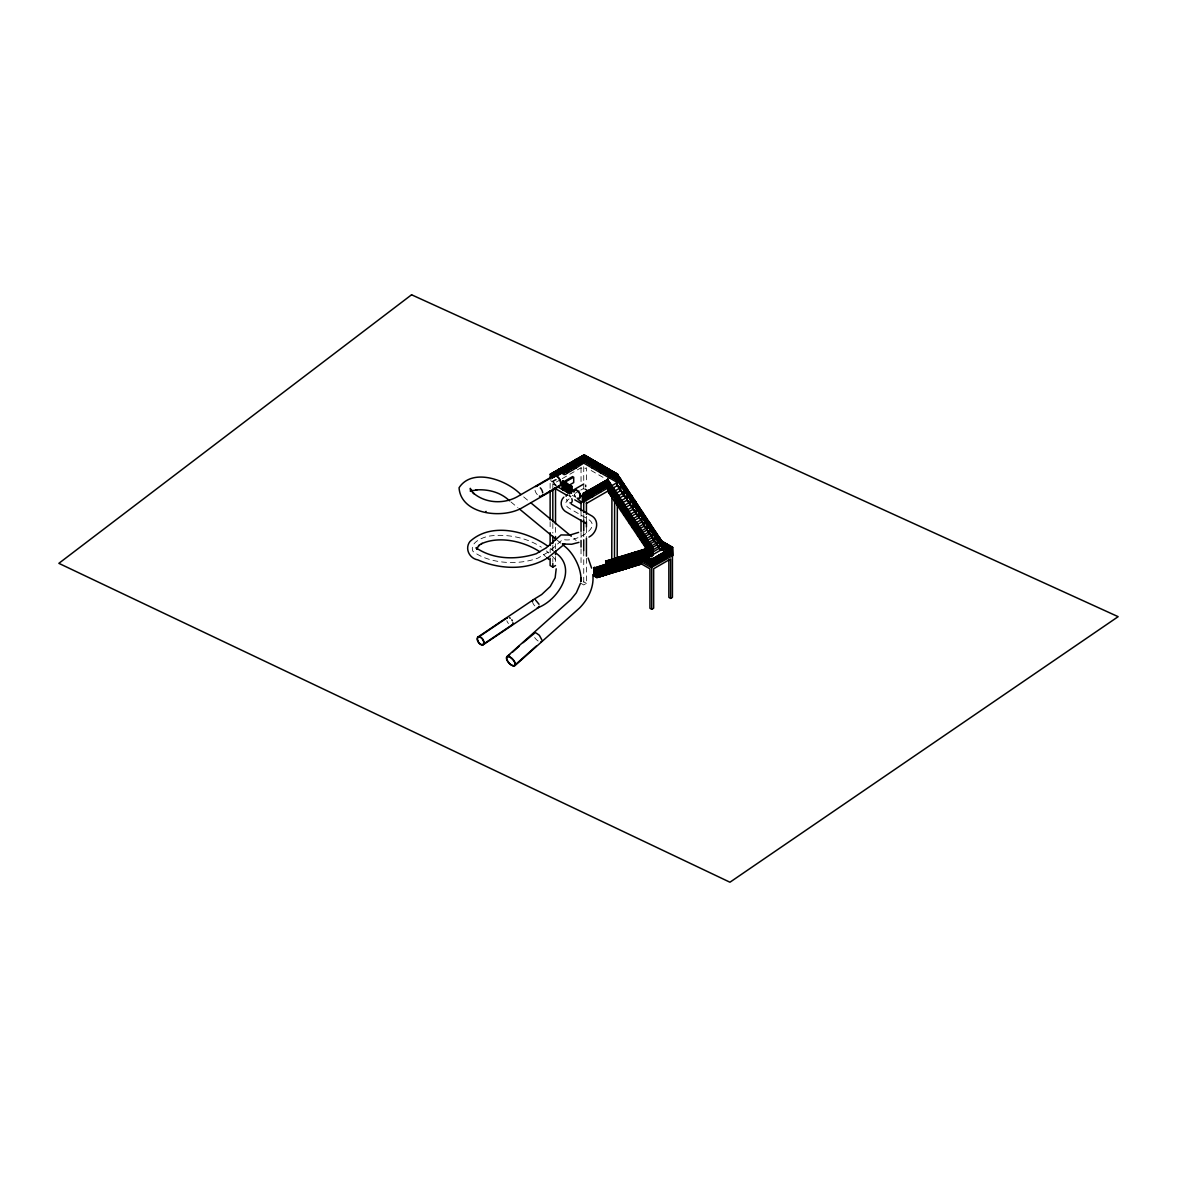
<?xml version="1.0" encoding="UTF-8"?>
<svg xmlns="http://www.w3.org/2000/svg" width="1177" height="1177" viewBox="0 0 1177 1177"><rect width="100%" height="100%" fill="white"/><g stroke="black" fill="none" stroke-linecap="round" stroke-linejoin="round"><path stroke-width="0.75" stroke-dasharray="5 3.75" d="M555.662 479.304L550.586 482.246L555.647 485.689M556.765 479.569L550.91 482.953L550.91 477.641M560.664 479.539L552.822 484.056L552.822 487.69M562.223 478.627L581.041 467.769L583.733 469.329L586.426 467.769L586.426 482.305M579.334 490.897L572.007 495.134L575.891 497.371M580.805 490.059L583.733 488.367M581.041 583.395L583.733 584.94L586.426 583.395L586.426 557.957M591.134 470.491L603.669 477.73M583.733 581.835L586.426 583.395M523.662 496.9L527.855 500.372M510.921 501.961L517.909 507.728M557.03 540.052L564.018 545.819M550.63 548.438L555.47 552.749M546.393 550.939L548.717 553.013M543.362 554.514L545.598 556.5M574.096 538.61L576.2 540.596M552.219 556.118L557.236 561.62M586.426 516.173L586.426 521.617M586.426 527.723L586.426 536.8M583.733 466.71L583.733 490.176M583.733 514.54L583.733 520.19M583.733 531.71L583.733 538.919M583.733 550.954L583.733 584.94M581.041 467.769L581.041 482.305M581.041 511.377L581.041 518.645M581.041 532.519L581.041 538.625M581.041 548.865L581.041 563.4M555.529 527.399L555.529 534.667M555.529 543.745L555.529 549.203M555.529 556.456L555.529 563.724M552.822 523.5L552.822 533.107M552.822 545.304L552.822 552.572M552.822 558.545L552.822 562.179M550.13 483.335L550.13 488.808M550.13 521.691L550.13 529.003M550.13 549.1L550.13 552.763M556.177 485.527A6.047 3.487 60 0 1 552.454 479.186M556.206 485.174A5.576 3.222 60 0 1 552.778 479.319M538.169 641.009A5.65 2.56 48.3 0 1 534.284 636.904M537.345 494.62A5.576 3.222 60 0 1 534.917 489.632M569.124 498.945A11.402 6.576 0 0 0 568.829 508.067L588.206 519.248A13.83 7.989 0 0 1 592.208 525.545A17.449 7.842 -22.3 0 1 580.57 536.609A17.449 7.842 -22.3 0 1 562.841 539.346L549.07 551.601L537.963 558.075A48.522 28.013 0 0 1 473.007 551.41A35.354 14.904 1.1 0 1 488.028 536.271A53.142 34.56 8.5 0 1 541.361 547.202M575.524 496.65A4.679 2.707 60 0 1 574.317 494.546M574.994 495.561A4.384 2.531 60 0 1 574.494 494.531M534.814 605.89A4.679 2.192 52 0 1 532.828 602.933M567.579 501.137A4.384 2.531 60 0 1 566.446 499.18M508.493 623.501A4.34 2.486 56 0 1 507.228 621.662A4.237 2.428 56 0 1 506.831 620.676"/><path stroke-width="1.5" d="M611.51 493.045C603.198 488.205 609.333 465.489 608.141 490.927L611.466 495.929L614.747 497.827L623.942 492.516L623.942 495.473L614.335 501.019M616.88 482.246L617.101 473.801L617.337 485.615L625.517 497.827M583.733 501.902L617.337 482.496L617.557 474.066L608.597 469.152L608.597 477.45M470.579 491.25L470.314 488.323L471.388 491.427L470.697 490.22L474.037 493.737L473.169 492.928C485.218 503.344 503.388 504.3 517.1 496.856L554.043 475.523M585.646 485.145L585.705 486.66M580.511 583.189L576.318 592.811L570.919 599.534L506.728 656.781M515.011 665.564L579.437 608.112C588.029 599.402 594.356 587.073 592.796 574.626M485.748 512.157L486.057 511.377M477.185 547.54L476.788 548.556L479.319 545.186M470.403 491.368L471.241 490.176M563.842 497.165C559.207 501.446 561.002 509.273 566.358 512.054L585.778 523.265M506.993 657.06L509.67 654.662M512.363 652.279L519.057 646.305M523.074 642.716L535.152 632.726M514.746 665.27L536.182 646.158M564.254 544.348L547.967 557.648M588.971 537.065C597.372 532.828 600.241 519.793 590.619 515.246L571.286 504.08M477.965 637.022L532.96 599.976M478.186 637.331L507.346 617.69A4.237 2.428 56 0 0 506.919 618.175M539.169 606.273L539.184 606.258A4.679 2.192 52 0 1 537.374 607.553M483.07 644.408L512.23 624.752M483.276 644.716L538.463 607.538M478.48 545.731L482.173 543.303M547.04 558.192C526.605 570.83 499.328 569.33 477.877 559.899C469.182 558.398 464.606 548.423 469.947 541.508C491.28 521.882 526.634 530.915 548.114 546.363M550.13 477.847L550.586 473.934L551.027 477.509L562.635 470.874M558.751 474.199L559.207 468.961L559.649 474.199M566.931 472.801C565.048 452.498 573.022 474.552 563.842 474.581M575.112 468.078L575.553 459.516L576.009 468.078L567.829 472.801M558.987 469.343L550.807 474.066L550.807 477.347M592.237 459.618L584.41 454.925L566.402 465.224L566.402 471.462M536.388 486.263L554.249 475.949A5.576 3.222 60 0 1 560.075 480.569A5.576 3.222 60 0 1 558.236 485.998M556.839 475.994L564.166 471.756M562.518 473.875L583.954 461.325M617.337 482.496L583.733 463.105L576.009 468.078M592.016 467.887L592.237 459.457L592.237 466.018M592.016 459.574L600.535 464.415M563.239 489.544C562.003 462.752 563.754 508.626 562.783 480.981M563.239 481.246L562.341 481.246M572.64 476.553L560.929 483.32L561.973 483.924L573.699 477.156L573.699 482.57L569.3 485.101M542.729 495.37L557.633 486.763M559.325 486.336L522.25 507.728C502.638 519.307 460.854 514.57 459.059 487.764C472.124 467.431 506.61 479.73 520.867 494.59M567.608 492.074C566.284 465.062 568.182 511.245 567.152 483.512M567.608 483.762L566.711 483.762M600.535 470.815L600.535 464.238L608.818 469.196M564.901 487.646L561.973 489.338L561.973 483.924M571.08 492.928L571.522 486.027L571.978 491.265M571.978 486.292L571.08 486.292M608.597 469.152L608.818 475.596L584.41 461.502L584.41 454.925M583.733 484.041L572.007 490.809L573.92 491.912M583.277 501.637C581.659 477.553 590.383 513.437 577.171 498.121M592.355 488.102C592.825 505.61 590.236 493.192 592.811 488.352M600.079 483.629C603.477 490.235 598.519 498.371 600.535 483.894M608.141 479.51L583.277 493.34M641.494 550.395L641.377 561.826L651.264 567.535L672.655 555.706L672.655 547.408L661.871 541.17L616.88 473.934M580.114 496.429L585.969 493.031M583.954 499.607L592.134 494.884M592.575 494.62L600.314 490.162M600.756 489.912L607.464 486.042M594.076 494.325L582.35 501.093L582.35 496.782L580.438 495.679M591.913 496.665L592.811 496.665L592.575 488.22L600.314 483.762L600.314 490.338M586.426 503.462L608.141 490.927L611.098 496.179M609.436 490.176L617.337 485.615L620.706 487.558L620.706 490.647L612.996 495.09M620.706 487.558L611.51 492.869L614.747 497.827M638.008 516.453L627.106 500.181L627.106 497.297L617.91 502.608L617.91 505.492M617.498 505.727L627.106 500.181L630.181 501.961L630.181 504.771L622.471 509.229M620.985 507.272L630.181 501.961M620.573 510.318L623.987 511.818L633.182 506.507L633.182 509.244L623.575 514.79M623.987 511.818L623.987 514.555L626.914 516.247L636.11 510.936L636.11 513.613L626.502 519.16M629.357 523.412L638.964 517.865L638.964 515.261L629.769 520.572L629.769 523.177M550.13 558.236L550.13 565.548L552.822 567.108L555.529 565.548M634.035 526.472L641.745 522.014L641.745 519.469L632.549 524.78L632.137 527.561M660.885 550.556L644.466 526.06L644.466 523.588L635.271 528.885L635.271 531.371L637.905 532.901L647.1 527.59L647.1 530.003L637.507 535.55M639.714 528.797L644.466 526.06L647.1 527.59M637.905 532.901L637.905 535.314L640.494 536.8L649.689 531.489L649.689 533.858L640.082 539.39M593.914 567.638L594.723 567.594L594.723 575.582L593.914 575.95L593.914 567.638L594.723 567.594M605.581 564.224L606.037 560.649L606.508 570.095M606.39 560.855L605.581 560.914M640.494 536.8L640.494 539.154L643.01 540.611L652.205 535.3L652.205 537.595L642.598 543.141M640.45 539.184L643.01 542.906L645.452 544.318L654.647 539.022L654.647 541.258L645.055 546.805M604.728 570.433L597.033 574.876L597.033 577.23L594.37 575.685L594.37 567.388M596.827 575.053L605.508 570.051M599.74 574.17L608.406 569.168M602.653 573.273L609.907 569.094L609.804 563.15M597.033 577.23L601.653 574.567M605.567 572.39L612.82 568.197M645.452 544.318L645.452 546.569L647.85 547.952L657.046 542.641L657.046 544.819L647.438 550.365M640.935 561.561L593.914 575.95L596.827 577.627L599.711 575.965M608.45 571.507L615.703 567.314M599.74 576.745L602.727 575.009M640.935 553.264C642.833 552.16 639.479 562.106 640.788 564.224M652.897 546.878L651.999 546.878L652.897 546.878L652.455 555.441L652.22 546.967M661.651 549.6L661.871 541.17L662.313 549.733M602.653 575.847L605.64 574.126M611.363 570.61L620.044 565.607M614.291 569.712L621.559 565.519M605.567 574.965L609.98 572.419M617.234 568.815L624.487 564.636L624.531 558.545M596.827 577.627L641.686 563.901L599.887 576.656L599.887 574.082L602.801 575.759L602.801 573.199L605.714 574.876L605.714 572.302L608.597 573.964L611.437 572.331M620.161 567.917L627.415 563.739L627.518 557.604M611.363 573.199L614.365 571.463M623.104 567.02L631.769 562.017M647.85 547.952L647.85 550.13L650.175 551.469L659.37 546.172L659.37 548.291L649.763 553.837M614.291 572.302L617.292 570.565M617.234 571.404L621.647 568.859M626.032 566.122L634.712 561.12M628.989 565.225L636.242 561.032M620.161 570.507L623.148 568.785M631.931 564.313L639.185 560.134M623.104 569.624L626.09 567.888M634.889 563.415L640.715 560.046M626.032 568.726L629.033 566.99M637.831 562.518L642.245 559.972M646.511 557.501L649.351 555.868M628.989 567.829L633.403 565.269M631.931 566.917L634.918 565.195M640.788 561.606L641.377 561.826M647.203 557.898L661.871 549.482M634.889 566.019L635.036 563.327L637.993 565.034L637.993 562.429L640.95 564.136M637.831 565.122L640.832 563.4M651.72 558.972L651.72 609.318L649.925 608.274L649.925 568.829L641.539 563.989M651.94 559.281L672.435 547.276M661.651 541.302L672.655 547.408M651.94 565.504L672.214 553.808M672.214 553.97L651.94 565.681L651.94 559.104M672.214 555.441L672.214 547.143L672.655 555.706M651.72 609.318L653.662 608.2L653.662 568.741L670.64 558.943L670.64 598.402L672.435 597.357L672.435 547.526M533.387 599.637L541.685 594.532L550.262 586.484L555.147 577.76L556.191 568.815M538.669 607.406C558.398 599.579 578.128 568.447 555.47 552.749M481.422 543.803C498.901 535.594 524 541.229 539.875 551.836M578.584 532.372L569.933 535.064L561.017 534.932L546.054 548.011C547.879 546.834 537.198 553.102 536.256 553.72C516.041 560.178 493.075 559.516 476.023 547.776L477.273 549.291L476.788 547.526L477.009 548.614M472.654 490.412L471.418 490.897L476.935 489.912L475.861 489.956C487.969 488.941 500.666 492.251 509.523 500.813M594.503 567.932L641.156 553.131L641.156 559.708L594.503 573.979M578.937 542.362L571.698 544.245L562.444 544.039L564.651 543.759M606.317 561.149L646.923 548.732L647.07 554.514L646.923 548.732M644.378 555.338L650.469 553.47L649.616 552.219M643.848 555.721L650.704 553.617L647.218 548.423L606.17 560.988L606.17 564.107M644.893 557.059L651.896 554.926M652.308 554.955L608.141 487.808M594.503 573.758L641.156 559.487M594.37 575.685L640.95 561.517M536.123 632.976L539.346 635.3L541.861 639.847M584.41 461.325L592.237 465.857M600.535 470.638L592.693 466.107L592.693 459.707M608.818 475.42L601.182 471.006L601.182 464.783M609.274 469.285L609.274 475.861L617.101 480.201M609.274 475.861L617.101 480.378M620.706 490.647L623.942 492.516M623.942 495.473L627.106 497.297M630.181 504.771L633.182 506.507M633.182 509.244L636.11 510.936M600.079 491.942L600.535 483.379M636.11 513.613L638.964 515.261M638.964 517.865L641.745 519.469M585.028 489.102L588.897 491.339M641.745 522.014L644.466 523.588M566.931 483.806L563.018 481.378L563.018 487.94L571.301 492.736L571.301 486.16L567.388 483.894L567.388 490.471M647.1 530.003L649.689 531.489M550.13 474.199L566.196 465.356L566.196 471.58M649.689 533.858L652.205 535.3M652.205 537.595L654.647 539.022M654.353 539.184L651.896 537.771L651.896 535.476L649.38 534.02L649.38 531.666L646.806 530.18L646.806 527.767L644.157 526.237L644.157 523.75L641.45 522.191L641.45 519.645L638.67 518.042L638.67 515.438L635.815 513.79L635.815 511.112L632.888 509.42L632.888 506.684L629.886 504.948L629.886 502.138L626.797 500.357L626.797 497.474L623.648 495.649L623.648 492.692L620.411 490.809L620.411 487.734L617.028 485.792L617.028 482.673M563.018 487.778L566.931 490.029M567.388 490.294L571.301 492.56M654.647 541.258L657.046 542.641M557.236 486.601L562.341 489.544M562.783 489.809L566.711 492.074M567.152 492.324L569.771 493.84M657.046 544.819L659.37 546.172M662.313 547.835L668.006 551.116M662.313 548.011L667.977 551.263M659.37 548.291L664.917 551.498M554.396 488.072L566.931 495.311M574.773 499.842L581.041 503.462M652.897 555.176L650.175 553.602L650.175 551.469M641.612 553.396L651.499 559.281M641.612 559.796L651.499 565.504M641.612 559.972L651.499 565.681L651.499 559.104M635.036 565.931L632.078 564.239L632.078 566.843L629.136 565.137L629.136 567.741L626.193 566.034L626.193 568.638L623.251 566.931L623.251 569.536L620.308 567.829L620.308 570.418L617.381 568.726L617.381 571.316L614.453 569.624L614.453 572.213L611.525 570.521L611.525 573.111L608.597 571.419L608.597 573.964M670.64 598.402L668.845 597.357L668.845 559.708M599.887 576.656L596.974 574.979L598.107 577.113M535.461 599.887L539.022 604.287M509.479 617.719L510.303 618.234M569.124 495.37L570.668 496.738M530.665 502.682L571.272 536.226M519.307 508.891L555.632 538.904M564.018 545.819C572.493 551.866 581.821 567.579 580.967 581.453L581.041 577.936M546.716 557.501L548.953 559.487M647.379 548.865L648.277 554.146M651.293 555.264L643.01 542.906L643.01 540.611M651.19 555.971L607.729 491.162L607.685 479.245M617.557 474.287L618.013 481.099L617.557 480.422M618.749 476.096L619.205 482.908L618.16 475.199L618.602 481.996M619.955 477.921L620.397 484.718L619.352 477.009L619.808 483.806M621.75 480.643L622.206 487.44L621.147 479.73L621.603 486.528M622.957 482.452L623.398 489.249L622.353 481.555L622.795 488.337M624.148 484.277L624.604 491.059L623.545 483.364L624.001 490.147M625.355 486.086L625.796 492.869L624.752 485.174L625.193 491.957M627.15 488.808L627.591 495.576L626.547 487.896L627.003 494.678M628.341 490.618L628.798 497.385L627.738 489.72L628.194 496.488M629.548 492.442L629.989 499.195L628.945 491.53L629.401 498.298M630.74 494.252L631.196 501.005L630.136 493.354L630.592 500.107M633.697 498.739L634.153 505.477L633.108 497.827L633.55 504.58M636.698 503.27L637.154 510.009L636.095 502.373L636.551 509.097M637.89 505.095L638.346 511.818L637.301 504.183L637.743 510.906M639.126 506.963L639.582 513.687L638.493 505.992L638.979 512.775M640.332 508.773L640.788 515.497L639.729 507.875L640.185 514.584M641.524 510.597L641.98 517.306L640.935 509.685L641.377 516.409M643.333 513.319L643.775 520.028L642.73 512.407L643.172 519.116M644.525 515.129L644.981 521.838L643.922 514.217L644.378 520.925M645.732 516.953L647.306 525.339M646.482 518.086L648.35 526.928L647.453 519.557M651.602 525.854L653.559 534.785L652.661 527.443M654.603 530.386L655.501 537.727L653.706 529.032L654.456 536.153M657.752 535.152L658.649 542.479L656.707 533.564L657.605 540.905M661.871 541.391L660.9 539.919L660.9 545.878L661.871 547.349M645.57 522.735L645.128 516.041L646.32 523.868M651.455 531.621L650.601 524.324L652.499 533.21M661.871 547.57L617.557 480.643L617.557 474.066M607.906 479.863L608.965 487.602M608.965 481.437L609.863 488.97M612.114 486.204L613.158 493.957M613.158 487.793L614.056 495.311M616.307 492.56L617.204 500.078M619.529 497.444L620.426 504.962M622.662 502.211L623.722 509.95M623.722 503.8L624.619 511.318M626.87 508.567L627.768 516.07M630.019 513.319L630.946 514.746L630.946 520.896M633.197 518.145L634.241 525.884M634.241 519.734L635.139 527.252M637.39 524.501L638.287 532.019M641.583 530.856L642.48 538.36M644.731 535.623L645.776 543.362M645.776 537.212L646.688 544.716M648.924 541.979L649.822 549.482M607.906 486.013L652.22 553.337L652.22 546.746L607.906 479.627L607.906 486.233M607.729 488.043L652.043 555.147L651.911 557.03M511.789 619.808L512.363 620.779M588.176 558.06L591.604 568.123M671.758 547.835L671.611 554.146M671.155 546.702L671.155 554.411L671.008 546.628M670.566 546.363L670.566 554.75M670.404 546.275L670.404 554.838M669.963 546.01L669.963 555.103M669.816 545.937L669.816 555.191M669.36 545.672L669.36 555.441M669.213 545.584L669.213 555.529M668.61 545.245L668.61 555.882M668.168 544.98L668.168 549.644M668.168 549.909L668.168 556.132M668.006 544.892L668.006 549.571M668.006 549.997L668.006 556.221M667.418 544.539L667.418 556.574M666.962 544.289L666.962 556.824M666.815 544.201L666.815 550.424M666.815 550.689L666.815 556.912M666.211 543.848L666.359 550.174M666.359 550.954L666.211 557.265M665.77 543.597L665.77 549.821M665.77 551.292L665.77 557.515M665.623 543.509L665.623 549.733M665.623 551.38L665.623 557.604M665.167 543.244L665.167 549.482M665.167 551.645L665.167 557.869M665.02 543.156L665.02 549.394M665.02 551.733L665.02 557.957M664.564 542.906L664.564 549.129M664.564 551.984L664.564 558.207M664.417 542.818L664.417 549.041M664.417 552.072L664.417 558.295M663.975 552.337L663.975 558.56M663.784 552.44L663.784 558.663M663.225 542.126L663.372 548.438M663.328 552.704L663.328 558.928M663.181 552.793L663.181 559.016M662.769 541.861L662.769 548.099M662.725 553.043L662.725 559.281M662.622 541.773L662.622 548.011M662.577 553.131L662.577 559.355M662.136 553.396L661.989 559.708M661.533 553.734L661.533 559.972M661.386 553.823L661.386 560.046M660.93 554.087L660.783 560.399M660.341 554.426L660.341 560.664M660.179 554.514L660.179 560.738M659.738 554.779L659.591 561.091M659.135 555.117L659.135 561.355M658.988 555.206L658.988 561.444M658.532 555.47L658.384 561.782M657.943 555.809L657.943 562.047M657.781 555.897L657.781 562.135M657.34 556.162L657.34 562.385M657.193 556.25L657.193 562.474M656.737 556.5L656.589 562.827M656.133 556.853L656.133 563.077M655.986 556.942L655.986 563.165M655.545 557.192L655.383 563.518M654.942 557.545L654.942 563.768M654.795 557.633L654.795 563.857M654.338 557.883L654.191 564.21M653.735 558.236L653.735 564.46M653.588 558.325L653.588 564.548M653.147 558.575L653 564.901M652.455 546.614L652.455 555.441M652.544 558.928L652.544 565.151M652.396 559.016L652.176 567.535M651.778 552.44L651.028 545.142L651.028 551.292M651.19 559.104L651.264 567.535M651.043 559.016L651.043 565.24M650.881 551.071L649.984 543.553L649.984 549.718M650.601 558.751L650.601 564.989M650.44 558.663L650.44 564.901M649.469 551.998L649.469 553.778M649.248 557.972L649.395 564.298M648.924 548.129L647.88 540.39L647.88 546.54M648.792 557.721L648.792 563.945M648.645 557.633L648.645 563.857M648.041 557.28L648.203 563.606M647.733 546.305L646.835 538.801L646.835 544.951M647.6 557.03L647.6 563.253M647.453 556.942L647.453 563.165M646.85 556.589L646.997 562.9M646.394 556.338L646.394 562.562M646.247 556.25L646.247 562.474M645.805 555.985L645.805 562.209M645.717 549.1L645.57 554.97M645.643 555.897L645.643 562.135M644.731 541.773L643.687 534.034L643.687 540.184M644.599 555.294L644.599 561.517M644.378 549.512L644.452 561.444M644.187 549.571L644.187 555.397M643.848 554.867L643.996 561.179M643.539 539.949L642.642 532.445L642.642 538.595M643.407 554.602L643.407 560.826M643.26 554.514L643.26 560.738M642.995 549.939L642.995 554.308M642.833 549.983L642.804 560.487M642.201 553.911L642.201 560.134M642.053 553.823L642.053 560.046M641.642 550.35L641.833 561.561M641.583 537.006L640.538 529.267L640.538 535.417M640.391 535.197L639.494 527.679L639.494 533.828M640.288 550.762L640.259 559.766L640.141 550.807M639.332 533.608L638.434 526.09L638.434 532.239M639.214 553.955L639.214 560.09M638.949 551.174L639.052 560.134M638.758 551.233L638.758 555.603M638.155 554.279L638.008 560.458M637.551 551.601L637.551 554.514M637.39 530.65L636.345 522.912L636.345 529.062M637.404 551.645L637.404 554.558M636.198 528.841L635.3 521.323L635.3 527.473M636.213 552.013L636.066 561.046M635.918 554.985L635.918 561.091M635.006 555.264L635.006 561.37M634.859 552.425L634.859 561.414M634.712 552.469L634.712 556.839M633.962 555.603L633.814 561.738M633.506 552.837L633.358 555.794M633.197 524.295L632.152 516.556L632.152 522.706M632.917 555.927L632.917 562.003M632.77 555.971L632.77 562.062M632.387 496.753L632.505 502.991M632.167 553.249L632.167 557.618M631.99 522.485L631.093 514.967L631.093 521.131M632.02 553.293L631.872 562.326M631.711 556.294L631.711 562.371M630.813 553.661L630.666 562.694M630.019 519.484L628.959 511.73L628.959 517.895M629.769 556.912L629.621 563.018M629.46 554.073L629.46 556.986M629.312 554.117L629.312 557.03M628.812 517.659L627.915 510.141L627.915 516.306M628.724 557.236L628.724 563.297M628.577 557.28L628.577 563.342M628.121 554.485L627.974 557.442M627.665 557.56L627.665 563.621M626.914 516.247L626.914 518.925M626.87 514.717L625.811 506.978L625.811 513.128M626.767 554.897L626.767 557.81M626.62 554.941L626.473 563.974M625.664 512.907L624.766 505.389L624.766 511.539M625.575 558.222L625.575 564.254M625.428 555.309L625.428 564.298M624.369 558.589L624.369 564.622M623.472 558.869L623.324 564.945M622.662 508.361L621.618 500.622L621.618 506.772M622.721 556.132L622.574 559.09M622.427 559.207L622.28 565.269M621.471 506.551L620.573 499.033L620.573 505.183M621.382 556.544L621.382 565.534M621.221 556.589L621.221 565.593M620.323 559.855L620.323 565.857M620.176 559.914L620.176 565.902M620.029 556.956L619.882 561.37M619.529 503.594L618.469 495.855L618.469 502.005M619.279 560.193L619.131 566.225M618.675 557.368L618.675 560.281M618.528 557.427L618.528 560.326M618.322 501.785L617.425 494.266L617.425 500.416M618.234 560.517L618.234 566.505M618.087 560.561L618.087 566.549M617.337 503.785L617.189 566.828M617.028 560.885L617.028 566.873M616.66 473.713L616.807 480.039M616.204 473.463L616.351 479.775M616.307 498.724L615.247 490.971L615.247 497.135M615.909 473.286L615.909 479.51M615.939 567.196L615.983 558.207L615.836 562.606M615.762 473.198L615.762 479.422M615.453 473.022L615.453 479.26M615.306 472.933L615.306 479.171M615.012 472.771L615.012 478.995M615.1 496.9L614.203 489.382L614.203 495.546M615.041 561.517L614.894 567.52M614.865 472.683L614.865 478.907M614.409 472.418L614.556 478.73M614.629 499.887L614.482 561.576M613.967 472.168L614.114 478.48M613.997 561.841L613.997 567.8M613.85 561.885L613.85 567.844M613.511 471.903L613.658 478.215M613.217 477.95L613.217 471.727L613.055 477.877M613.291 559.031L613.291 563.386M613.129 559.075L612.952 568.123M612.761 471.462L612.761 477.7M612.805 562.209L612.805 568.167M612.614 471.388L612.614 477.612M612.114 492.369L611.054 484.615L611.054 490.78M611.716 470.859L611.863 477.185M611.937 496.517L611.746 568.491M611.26 470.609L611.407 476.92M610.819 470.344L610.966 476.656M610.907 490.559L610.01 483.026L610.01 489.191M610.848 562.827L610.848 568.756M610.51 470.167L610.51 476.405M610.583 559.855L610.701 568.8M610.363 470.079L610.363 476.317M610.436 559.899L610.436 562.812M610.069 469.917L610.069 476.141M609.921 469.829L609.921 476.052M609.612 469.652L609.612 475.876M609.657 569.124L609.539 560.164L609.392 563.136M609.039 469.402L609.039 477.715M608.759 563.474L608.597 569.447M608.377 468.932L608.377 475.155M608.215 468.843L608.215 475.081M608.185 560.59L608.038 565.004M607.92 468.681L607.92 474.905M607.773 468.593L607.773 474.817M607.7 563.812L607.553 569.771M607.317 468.328L607.464 474.64M606.876 468.063L607.023 474.39M606.846 561.002L606.846 563.901M606.567 467.902L606.567 474.125M606.743 480.216L606.596 486.528M606.699 561.046L606.655 570.051M606.42 467.813L606.42 474.037M606.126 467.637L606.126 473.86M606.155 480.569L606.155 486.792M605.978 467.549L605.978 473.772M606.008 480.643L606.008 486.881M606.037 560.649L605.949 564.313M605.611 564.46L605.611 570.359M605.552 480.907L605.405 487.219M605.464 564.504L605.464 570.404M605.228 467.122L605.228 473.345M605.066 467.034L605.066 473.257M604.625 466.769L604.772 473.08M604.345 481.599L604.345 487.837M604.551 564.798L604.404 570.727M604.169 466.519L604.169 472.742M604.198 481.687L604.198 487.911M604.022 466.43L604.022 472.654M603.757 481.952L603.757 488.175M603.418 466.077L603.58 472.389M603.61 482.04L603.61 488.264M603.507 565.122L603.507 571.007M603.154 482.29L603.154 488.529M603.36 565.166L603.36 571.051M602.977 465.812L602.977 472.051M603.007 482.379L603.007 488.602M602.83 465.739L602.83 471.962M602.55 482.644L602.403 488.955M602.462 565.446L602.462 571.331M602.227 465.386L602.374 471.697M602.315 565.49L602.315 571.375M601.962 482.982L601.962 489.22M601.771 465.121L601.771 471.359M601.8 483.07L601.8 489.308M601.624 465.047L601.624 471.271M601.418 565.769L601.418 571.654M601.359 483.335L601.212 489.647M601.256 565.828L601.256 571.698M600.976 464.488L600.976 471.065M600.756 464.621L600.756 472.933M600.756 490.073L600.756 483.512L607.464 479.627L607.464 486.204L583.954 499.784L583.954 493.207L592.134 488.484L592.134 495.061M600.226 464.238L600.314 472.668M600.358 566.108L600.211 572.007M600.079 464.15L600.079 470.373M599.784 463.973L599.784 470.212M599.77 484.247L599.77 490.471M599.637 463.885L599.637 470.123M599.623 484.335L599.623 490.559M599.328 463.723L599.328 469.947M599.314 566.431L599.314 572.287M599.181 463.635L599.181 469.858M599.167 484.586L599.019 490.912M599.167 566.475L599.167 572.331M598.74 463.37L598.887 469.682M598.578 484.939L598.578 491.162M598.284 463.105L598.431 469.432M598.431 485.027L598.431 491.25M598.269 566.755L598.269 572.611M597.99 462.944L597.99 469.167M597.975 485.277L597.975 491.515M598.122 566.799L598.122 572.655M597.828 462.855L597.828 469.079M597.828 485.365L597.828 491.603M597.533 462.679L597.533 468.902M597.386 462.59L597.386 468.814M597.372 485.63L597.372 491.854M597.092 462.414L597.092 468.652M597.225 485.718L597.225 491.942M597.21 567.093L597.063 572.978M596.93 462.326L596.93 468.564M596.783 485.969L596.783 492.207M596.636 462.164L596.636 468.387M596.621 486.057L596.621 492.295M596.489 462.075L596.489 468.299M596.033 461.811L596.18 468.122M596.18 486.322L596.033 492.633M596.165 567.417L596.018 573.302M595.591 461.561L595.739 467.872M595.577 486.66L595.577 492.898M595.282 461.384L595.282 467.607M595.43 486.748L595.43 492.986M595.135 461.296L595.135 467.519M595.121 567.741L595.121 573.567M594.973 487.013L594.826 493.325M594.973 567.785L594.973 573.626M594.385 460.854L594.385 467.092M594.385 487.366L594.385 493.59M594.238 460.781L594.238 467.004M594.223 487.44L594.223 493.678M594.282 567.844L594.282 575.833M593.944 460.604L593.944 466.828M593.782 460.516L593.782 466.739M593.782 487.705L593.635 494.016M593.34 460.251L593.488 466.578M592.884 460.001L593.046 466.313M592.472 459.839L592.472 468.137M591.648 459.28L591.796 465.592M591.751 488.882L591.751 495.105M591.604 488.97L591.604 495.193M591.192 459.015L591.192 465.253M591.148 489.22L591.148 495.458M591.045 458.927L591.045 465.165M591.001 489.308L591.001 495.546M590.442 458.589L590.589 464.9M590.545 489.573L590.398 495.885M590.001 458.324L590.001 464.547M589.957 489.912L589.957 496.15M589.854 458.236L589.854 464.474M589.795 490L589.795 496.238M589.397 457.985L589.397 464.209M589.25 457.897L589.25 464.121M589.353 490.265L589.206 496.576M588.794 457.632L588.794 463.856M588.647 457.544L588.647 463.782M588.191 457.294L588.191 463.517L588.044 457.206M588.147 490.956L588 497.268M587.455 456.853L587.603 463.164M587.558 491.295L587.558 497.533M587.397 491.383L587.397 497.621M586.999 456.602L586.999 462.826M586.955 491.648L586.955 497.871M586.852 456.514L586.852 462.738M586.808 491.736L586.808 497.959M586.249 456.161L586.396 462.473M586.352 491.986L586.352 498.224M586.426 502.285L586.426 514.349M586.426 521.617L586.426 527.075M586.426 537.977L586.426 556.132M586.205 492.074L586.205 498.312M585.808 462.134L585.808 455.896L585.646 462.046M585.749 492.339L585.749 498.562M585.602 492.427L585.602 498.651M585.057 455.47L585.204 461.781M585.16 492.692L584.998 499.004M584.557 493.031L584.557 499.254M584.41 493.119L584.41 499.342M584.175 463.355L583.733 454.793L583.733 463.105M583.954 461.502L583.954 454.925L575.774 459.648L575.774 466.224M583.733 493.075L583.733 512.731M583.733 519.954L583.733 530.783M583.733 539.816L583.733 550.645M583.512 455.352L583.351 461.678M582.909 455.705L582.909 461.928M582.762 455.793L582.762 462.017M581.703 456.396L581.556 462.708M581.114 456.735L581.114 462.973M580.952 456.823L580.952 463.061M581.041 502.285L581.041 510.715M581.041 519.807L581.041 531.357M581.041 540.434L581.041 547.055M580.511 457.088L580.364 463.4M579.908 457.426L579.908 463.664M579.761 457.515L579.761 463.753M579.305 457.779L579.158 464.091M578.716 458.133L578.716 464.356M578.569 458.206L578.569 464.444M578.113 458.471L578.113 464.694M577.966 458.559L577.966 464.783M577.51 458.824L577.51 465.047M577.363 458.898L577.363 465.136M576.907 459.162L576.907 465.386M576.759 459.251L576.759 465.474M576.318 459.516L576.171 465.827M575.553 459.516L575.553 468.343M575.332 466.475L575.332 459.898L567.608 464.371L567.608 470.947M574.876 460.339L574.729 466.651M574.288 460.678L574.288 466.916M574.126 460.766L574.126 467.004M573.685 461.031L573.537 467.343M573.081 461.369L573.081 467.607M572.934 461.458L572.934 467.696M572.478 461.722L572.478 467.946M572.331 461.811L572.331 468.034M571.89 462.061L571.89 468.299M571.742 462.149L571.742 468.387M571.522 486.027L571.522 493.192M571.286 462.414L571.286 468.637M571.139 462.502L571.139 468.726M570.83 486.057L570.977 492.369M570.683 462.752L570.536 469.079M570.374 485.792L570.374 492.03L570.227 485.704M570.08 463.105L570.08 469.329M569.933 463.194L569.933 469.417M569.771 485.454L569.771 491.677M569.624 485.365L569.624 491.589M569.491 463.458L569.344 469.77M569.182 485.101L569.182 491.339M569.035 485.012L569.035 491.25M568.579 484.762L568.579 490.986M568.432 484.674L568.432 490.897M568.285 464.15L568.138 470.462M567.829 484.321L567.976 490.647M567.388 464.238L567.388 473.066M567.152 471.197L567.152 464.621L559.428 469.079L559.428 473.934M566.931 483.629L566.931 490.206M566.461 483.541L566.461 489.764M565.857 483.188L566.005 489.5M565.813 465.577L565.651 471.889M565.416 482.923L565.416 489.161M565.21 465.915L565.21 472.154M565.254 482.85L565.254 489.073M565.063 466.004L565.063 472.242M564.666 482.496L564.813 488.808M564.607 466.269L564.46 472.58M564.21 482.232L564.21 488.47M564.004 466.607L564.004 472.845M564.063 482.143L564.063 488.381M563.857 466.695L563.857 472.933M563.415 466.96L563.415 473.183M563.459 481.805L563.606 488.117M563.253 467.048L563.253 473.272M562.812 467.313L562.812 471.977M562.665 467.387L562.665 472.065M562.209 467.652L562.209 470.771M562.062 467.74L562.062 470.859M561.606 468.005L561.458 472.757M560.973 473.036L560.973 468.372L560.826 473.125M560.37 468.711L560.223 473.463M559.781 469.064L559.781 473.728M559.207 468.961L559.207 474.463M558.531 469.77L558.531 474.449M558.384 469.858L558.384 474.537M557.927 470.123L557.78 474.875M557.339 470.476L557.339 475.14M557.177 470.55L557.177 475.228M556.736 470.815L556.589 475.567M556.132 471.168L556.132 474.272M555.985 471.241L555.985 475.92M555.529 471.506L555.382 476.258M555.529 487.425L555.529 523.765M555.529 536.477L555.529 540.111M555.529 551.013L555.529 554.647M554.941 476.523L554.941 471.859L554.779 476.611M554.338 472.198L554.338 476.876M554.19 472.286L554.19 475.405M553.734 472.551L553.734 477.215M553.587 472.639L553.587 477.303M553.102 472.919L552.955 477.671M552.822 488.985L552.822 521.691M552.822 536.226L552.822 543.48M552.822 563.474L552.822 567.108M552.499 473.257L552.499 477.936M552.351 473.345L552.351 478.024M551.895 473.61L551.895 476.714M551.748 473.698L551.748 476.803M551.307 473.948L551.145 477.156M550.586 473.934L550.586 477.774M550.13 490.632L550.13 519.866M550.13 532.666L550.13 545.451M558.354 486.439A6.047 3.487 60 0 0 560.929 483.968L560.914 482.673A6.047 3.487 60 0 0 557.192 476.317A6.047 3.487 60 0 0 552.719 476.803M553.028 477.126A5.576 3.222 60 0 1 553.528 476.376M541.552 641.377A5.65 2.56 48.3 0 1 540.979 641.745M541.243 496.223A5.576 3.222 60 0 1 539.375 496.061M535.667 486.69A5.576 3.222 60 0 1 537.271 486.16M540.287 487.867A5.576 3.222 60 0 1 542.715 492.854M542.465 495.046A5.576 3.222 60 0 1 541.964 495.797M578.039 498.474A4.679 2.707 60 0 0 580.496 496.208L580.379 495.149A4.679 2.707 60 0 0 577.171 490.471A4.679 2.707 60 0 0 573.979 491.456M574.185 491.633A4.384 2.531 60 0 1 574.994 490.5M576.377 490.368A4.384 2.531 60 0 1 580.04 494.575A4.384 2.531 60 0 1 578.731 498.283M532.534 601.962A4.679 2.192 52 0 1 532.592 600.432M571.801 498.695A4.384 2.531 60 0 1 569.933 502.859M566.137 496.282A4.384 2.531 60 0 1 567.579 494.943M483.188 640.435A4.237 2.428 56 0 1 482.467 644.658A4.34 2.486 56 0 1 478.053 641.318A4.237 2.428 56 0 1 478.774 637.095M478.804 637.007A4.34 2.486 56 0 1 483.217 640.347M512.937 622.721A4.237 2.428 56 0 1 511.642 625.002M411.567 294.78L58.85 563.342L729.946 882.22L1118.15 616.674L411.567 294.78M621 479.51L620.559 478.818L621 485.615L621 479.51M626.399 487.675L625.943 486.998L626.399 493.766L626.399 487.675M631.784 495.841L631.343 495.164L631.784 501.917L631.784 495.841M632.946 497.606L631.946 496.076L631.946 502.138L632.946 503.668L632.946 497.606M634.756 500.328L634.3 499.651L634.756 506.39L634.756 500.328M635.345 501.225L634.903 500.549L635.345 507.287L635.345 501.225M635.948 502.138L635.506 501.461L635.948 508.199L635.948 502.138M642.583 512.186L642.127 511.495L642.583 518.218L642.583 512.186M649.395 522.5L648.498 521.146L649.395 528.517L649.395 522.5M650.44 524.089L649.542 522.735L650.44 530.091L650.44 524.089M656.545 533.343L655.648 531.975L656.545 539.316L656.545 533.343M659.694 538.11L658.796 536.741L659.694 544.068L659.694 538.11M660.753 539.699L659.841 538.33L660.753 545.657L660.753 539.699M663.975 548.791L663.975 542.553L663.813 548.703M649.998 564.636L649.998 558.413L649.851 564.548M645.202 561.87L645.202 555.647L645.055 561.782M637.11 560.723L637.11 554.617L636.963 560.767M624.075 560.09L624.075 555.721L623.928 560.134M612.32 477.435L612.32 471.212L612.158 477.347M605.669 473.61L605.669 467.372L605.522 473.522M604.949 487.484L604.949 481.261L604.801 487.572M594.841 467.343L594.841 461.119L594.694 467.269M593.179 494.281L593.179 488.058L593.031 494.369M588.75 496.841L588.75 490.603L588.603 496.929M582.306 462.281L582.306 456.043L582.159 462.37M568.888 470.02L568.888 463.797L568.741 470.109M506.684 659.547A6.047 2.737 48.3 0 0 514.408 665.947A6.047 2.737 48.3 0 0 511.524 658.002A6.047 2.737 48.3 0 0 506.684 659.547M506.949 659.65A5.65 2.56 48.3 0 0 514.172 665.638A5.65 2.56 48.3 0 0 511.48 658.208A5.65 2.56 48.3 0 0 506.949 659.65M477.656 640.979A4.708 2.692 56 0 0 482.629 644.981A4.62 2.648 56 0 0 483.835 641.465A4.708 2.692 56 0 0 479.142 636.654A4.708 2.692 56 0 0 477.656 640.979"/></g></svg>
